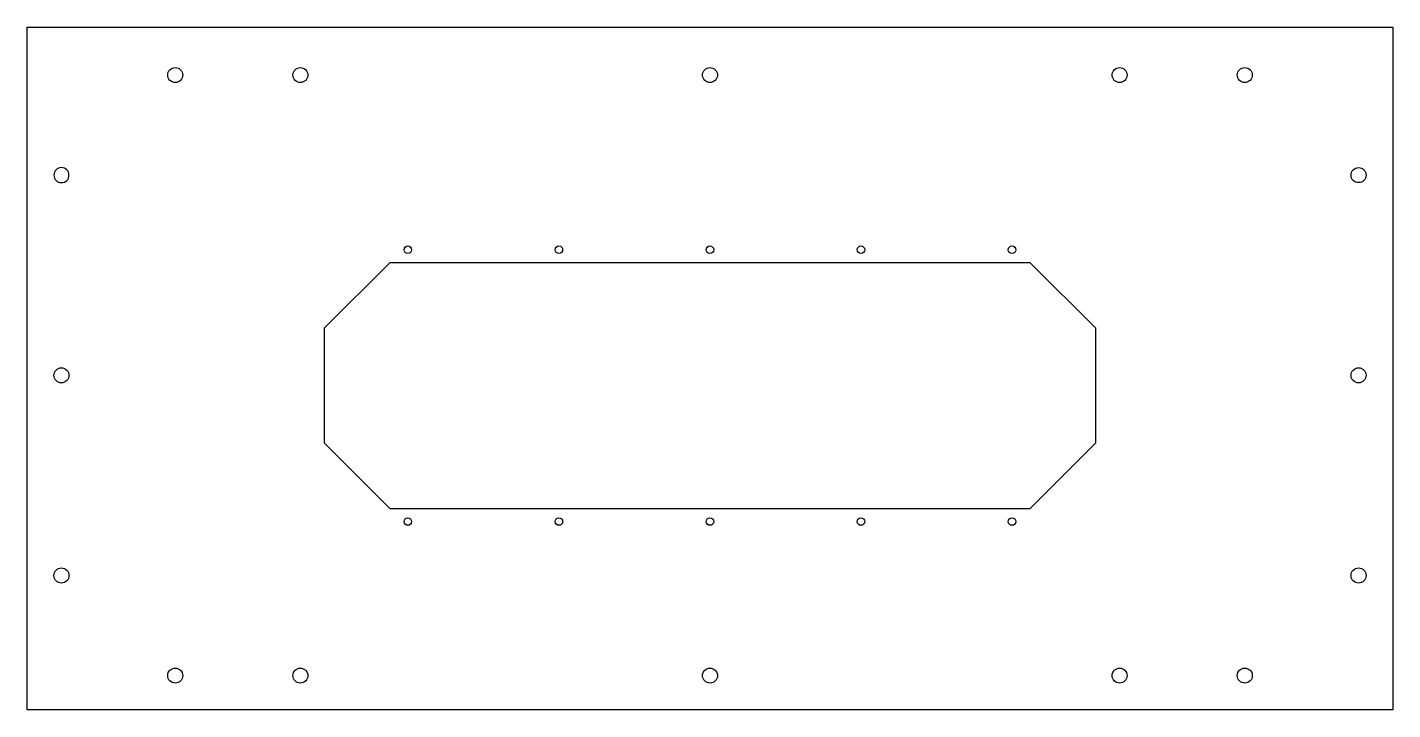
# Model space of a CAD drawing. Header units: millimetres. Extents: x -300 to 300, y -150 to 150.
import ezdxf

# ---------------------------------------------------------------- set-up
doc = ezdxf.new("R2010")
doc.units = ezdxf.units.MM
doc.layers.get('0').update_dxf_attribs({"linetype": 'CONTINUOUS'})

msp = doc.modelspace()

# ---------------------------------------------------------------- linework, layer by layer
for points in [[(-300, 150), (300, 150), (300, -150), (-300, -150)], [(169.5, 17.72), (140.72, 46.5), (-140.72, 46.5), (-169.5, 17.72), (-169.5, -32.72), (-140.72, -61.5), (140.72, -61.5), (169.5, -32.72)]]:
    msp.add_lwpolyline(points, close=True)
for centre, radius in [((-235, 129), 3.3), ((-180, 129), 3.3), ((0, 129), 3.3), ((180, 129), 3.3), ((235, 129), 3.3), ((285, 85), 3.3), ((-132.78, 52.21), 1.65), ((-66.4, 52.21), 1.65), ((-0.03, 52.21), 1.65), ((66.35, 52.21), 1.65), ((132.72, 52.21), 1.65), ((-285, -3), 3.3), ((285, -3), 3.3), ((-132.78, -67.29), 1.65), ((-66.4, -67.29), 1.65), ((-0.03, -67.29), 1.65), ((66.35, -67.29), 1.65), ((132.72, -67.29), 1.65), ((-285, -91), 3.3), ((285, -91), 3.3), ((-235, -135), 3.3), ((-180, -135), 3.3), ((0, -135), 3.3), ((180, -135), 3.3), ((235, -135), 3.3)]:
    msp.add_circle(centre, radius)
for start, end in [(90.02214, 269.97786), (-89.97786, 89.97786)]:
    msp.add_arc((-285, 85), 3.3, start, end)

doc.saveas('drawing.dxf')
